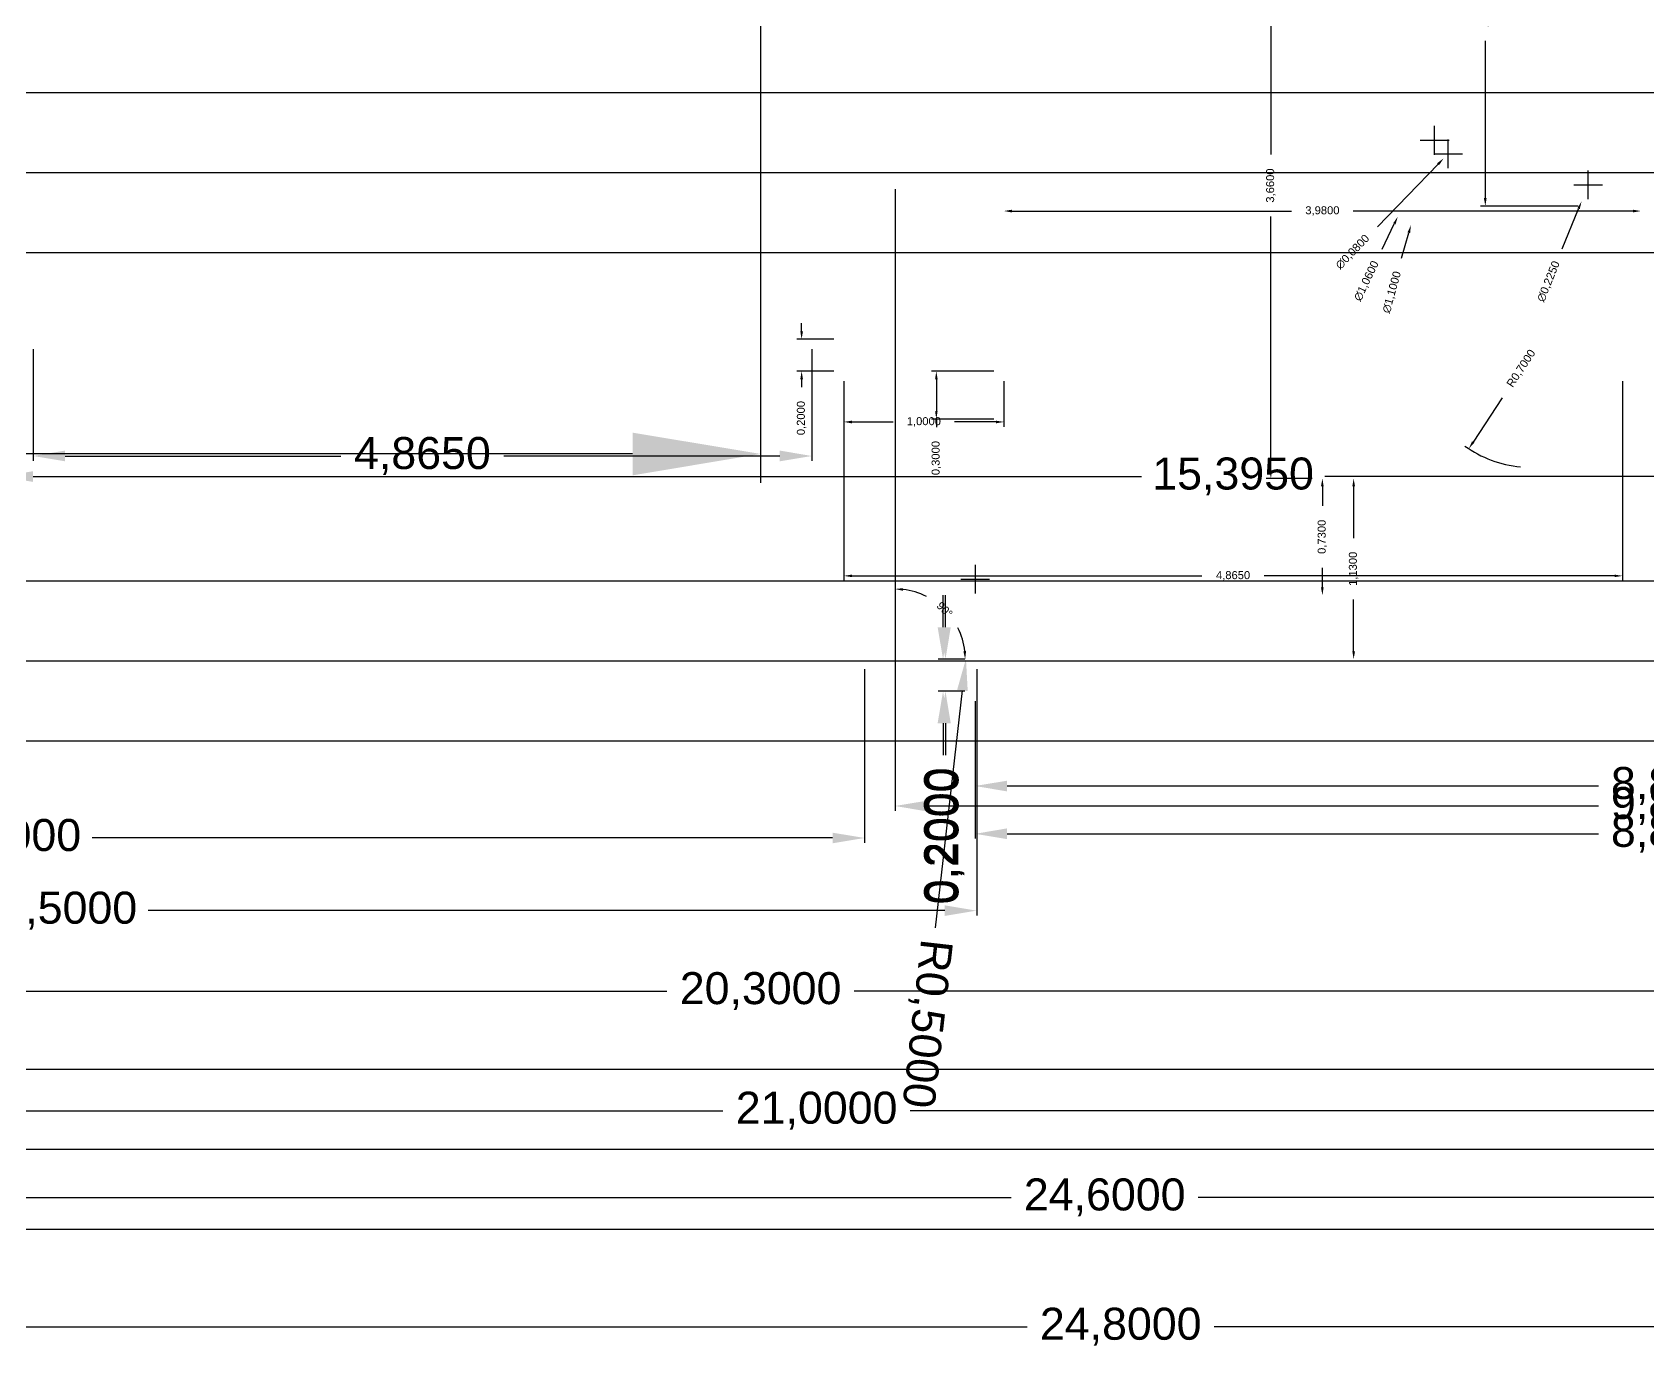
# Model space of a CAD drawing. Header units: millimetres. Extents: x -129 to 171, y -129 to 202.
# Drawn here: x 52.06 to 62.15, y 95.83 to 104.04 of the extents above; entities that cross this region are included whole.
import ezdxf

# ---------------------------------------------------------------- set-up
doc = ezdxf.new("R2010")
doc.units = ezdxf.units.MM
doc.header["$MEASUREMENT"] = 0
for name, color, linetype, plot in [('Acoperis', 180, 'Continuous', False), ('Dimensiuni interior_1', 11, 'Continuous', False), ('Dimensiuni lift', 11, 'Continuous', False)]:
    doc.layers.add(name, color=color, linetype=linetype, plot=plot)
doc.styles.get("Standard").update_dxf_attribs({"font": 'arial.ttf'})
doc.dimstyles.new('Mici', dxfattribs={"dimtxt": 0.05, "dimasz": 0.05, "dimexe": 0.03, "dimexo": 0.0625, "dimgap": 0.09, "dimtad": 0, "dimdec": 4, "dimzin": 0, "dimtxsty": 'Standard', "dimcen": 0.09, "dimclrd": 1, "dimclre": 1, "dimadec": 0, "dimazin": 0, "dimtfac": 1, "dimtdec": 4, "dimtofl": 0, "dimtmove": 0, "dimatfit": 3, "dimfxl": 1, "dimtolj": 1, "dimtzin": 0, "dimarcsym": 0})
doc.dimstyles.get("Standard").update_dxf_attribs({"dimtxt": 0.18, "dimasz": 0.18, "dimexe": 0.18, "dimexo": 0.0625, "dimgap": 0.09, "dimtad": 0, "dimtih": 1, "dimtoh": 1, "dimdec": 4, "dimzin": 0, "dimdsep": 46, "dimtxsty": 'Standard', "dimcen": 0.09, "dimadec": 0, "dimazin": 0, "dimtfac": 1, "dimtdec": 4, "dimtofl": 0, "dimtmove": 0, "dimatfit": 3, "dimfxl": 1, "dimtolj": 1, "dimtzin": 0, "dimarcsym": 0})

# ---------------------------------------------------------------- blocks, each defined once
blk = doc.blocks.new('*U32')
at = {"extrusion": (-1, 4.06467e-14, 2.35596e-14)}
for centre, radius, start, end in [((48.5, -16.8, -1.5), 51.8, 18.9246, 161.0754), ((48.5, -16.841, -1), 51.341, 19.1485, 160.8515), ((48.5, -16.841, -2), 51.341, 19.1485, 160.8515), ((48.5, -16.882, -1.5), 50.882, 19.3776, 160.6224)]:
    blk.add_arc(centre, radius, start, end, dxfattribs=at)
blk = doc.blocks.new('*U33')
at = {"layer": 'Acoperis', "color": 0, "linetype": 'ByBlock', "lineweight": -2, "transparency": 16777216, "rotation": 90.00000000000072}
for p in [(244.181, 135.356), (244.181, 132.305), (244.181, 129.253)]:
    blk.add_blockref('*U32', p, dxfattribs=at)
blk = doc.blocks.new('*D271')
at = {"layer": 'Defpoints', "color": 0, "transparency": 16777216}
for p in [(49.877, 111.551), (71.877, 111.551), (49.877, 103.834)]:
    blk.add_point(p, dxfattribs=at)
at = {"layer": 'Dimensiuni lift', "color": 1, "lineweight": -2, "transparency": 16777216}
for p, q in [((49.877, 111.489), (49.877, 103.654)), ((71.877, 111.489), (71.877, 103.654)), ((50.677, 103.834), (58.316, 103.834)), ((71.077, 103.834), (63.438, 103.834))]:
    blk.add_line(p, q, dxfattribs=at)
at = {"layer": 'Dimensiuni lift', "color": 1, "transparency": 16777216}
for points in [[(50.677, 103.967), (50.677, 103.7), (49.877, 103.834)], [(71.077, 103.967), (71.077, 103.7), (71.877, 103.834)]]:
    blk.add_solid(points, dxfattribs=at)
at = {"layer": 'Dimensiuni lift', "color": 0, "transparency": 16777216, "insert": (60.877, 103.834), "char_height": 1, "attachment_point": 5}
blk.add_mtext('\\A1;22,0000', dxfattribs=at)
blk = doc.blocks.new('*D476')
at = {"layer": 'Defpoints', "color": 0, "transparency": 16777216}
for p in [(67.132, 104.551), (82.527, 104.551), (67.132, 103.693)]:
    blk.add_point(p, dxfattribs=at)
at = {"layer": 'Dimensiuni interior_1', "color": 1, "lineweight": -2, "transparency": 16777216}
for p, q in [((67.132, 104.489), (67.132, 103.663)), ((82.527, 104.489), (82.527, 103.663)), ((67.332, 103.693), (74.256, 103.693)), ((82.327, 103.693), (75.402, 103.693))]:
    blk.add_line(p, q, dxfattribs=at)
at = {"layer": 'Dimensiuni interior_1', "color": 1, "transparency": 16777216}
for points in [[(67.332, 103.726), (67.332, 103.659), (67.132, 103.693)], [(82.327, 103.726), (82.327, 103.659), (82.527, 103.693)]]:
    blk.add_solid(points, dxfattribs=at)
at = {"layer": 'Dimensiuni interior_1', "color": 0, "transparency": 16777216, "insert": (74.829, 103.693), "char_height": 0.2, "attachment_point": 5}
blk.add_mtext('\\A1;15,3950', dxfattribs=at)
blk = doc.blocks.new('*D482')
at = {"layer": 'Defpoints', "color": 0, "transparency": 16777216}
for p in [(67.332, 104.551), (72.197, 104.551), (67.332, 103.821)]:
    blk.add_point(p, dxfattribs=at)
at = {"layer": 'Dimensiuni interior_1', "color": 1, "lineweight": -2, "transparency": 16777216}
for p, q in [((67.332, 104.489), (67.332, 103.791)), ((72.197, 104.489), (72.197, 103.791)), ((67.532, 103.821), (69.255, 103.821)), ((71.997, 103.821), (70.273, 103.821))]:
    blk.add_line(p, q, dxfattribs=at)
at = {"layer": 'Dimensiuni interior_1', "color": 1, "transparency": 16777216}
for points in [[(67.532, 103.855), (67.532, 103.788), (67.332, 103.821)], [(71.997, 103.855), (71.997, 103.788), (72.197, 103.821)]]:
    blk.add_solid(points, dxfattribs=at)
at = {"layer": 'Dimensiuni interior_1', "color": 0, "transparency": 16777216, "insert": (69.764, 103.821), "char_height": 0.2, "attachment_point": 5}
blk.add_mtext('\\A1;4,8650', dxfattribs=at)
blk = doc.blocks.new('*D483')
at = {"layer": 'Defpoints', "color": 0, "transparency": 16777216}
for p in [(72.397, 104.351), (77.262, 104.351), (77.262, 103.072)]:
    blk.add_point(p, dxfattribs=at)
at = {"layer": 'Dimensiuni interior_1', "color": 1, "lineweight": -2, "transparency": 16777216}
for p, q in [((72.397, 104.289), (72.397, 103.042)), ((77.262, 104.289), (77.262, 103.042)), ((72.447, 103.072), (74.634, 103.072)), ((77.212, 103.072), (75.024, 103.072))]:
    blk.add_line(p, q, dxfattribs=at)
at = {"layer": 'Dimensiuni interior_1', "color": 1, "transparency": 16777216}
for points in [[(72.447, 103.08), (72.447, 103.064), (72.397, 103.072)], [(77.212, 103.08), (77.212, 103.064), (77.262, 103.072)]]:
    blk.add_solid(points, dxfattribs=at)
at = {"layer": 'Dimensiuni interior_1', "color": 0, "transparency": 16777216, "insert": (74.829, 103.072), "char_height": 0.05, "attachment_point": 5}
blk.add_mtext('\\A1;4,8650', dxfattribs=at)
blk = doc.blocks.new('*D484')
at = {"layer": 'Defpoints', "color": 0, "transparency": 16777216}
for p in [(72.397, 104.551), (72.133, 104.351), (72.397, 104.351)]:
    blk.add_point(p, dxfattribs=at)
at = {"layer": 'Dimensiuni interior_1', "color": 1, "lineweight": -2, "transparency": 16777216}
for p, q in [((72.133, 104.601), (72.133, 104.651)), ((72.334, 104.551), (72.103, 104.551)), ((72.334, 104.351), (72.103, 104.351)), ((72.133, 104.301), (72.133, 104.251))]:
    blk.add_line(p, q, dxfattribs=at)
at = {"layer": 'Dimensiuni interior_1', "color": 1, "transparency": 16777216}
for points in [[(72.125, 104.601), (72.142, 104.601), (72.133, 104.551)], [(72.125, 104.301), (72.142, 104.301), (72.133, 104.351)]]:
    blk.add_solid(points, dxfattribs=at)
at = {"layer": 'Dimensiuni interior_1', "color": 0, "transparency": 16777216, "insert": (72.133, 104.058), "char_height": 0.05, "attachment_point": 5, "rotation": 90}
blk.add_mtext('\\A1;0,2000', dxfattribs=at)
blk = doc.blocks.new('*D487')
at = {"layer": 'Defpoints', "color": 0, "transparency": 16777216}
for p in [(73.397, 104.351), (72.975, 104.051), (73.397, 104.051)]:
    blk.add_point(p, dxfattribs=at)
at = {"layer": 'Dimensiuni interior_1', "color": 1, "lineweight": -2, "transparency": 16777216}
for p, q in [((73.334, 104.351), (72.945, 104.351)), ((72.975, 104.301), (72.975, 104.101)), ((73.334, 104.051), (72.945, 104.051)), ((72.975, 104.051), (72.975, 104.001))]:
    blk.add_line(p, q, dxfattribs=at)
at = {"layer": 'Dimensiuni interior_1', "color": 1, "transparency": 16777216}
for points in [[(72.967, 104.301), (72.983, 104.301), (72.975, 104.351)], [(72.967, 104.101), (72.983, 104.101), (72.975, 104.051)]]:
    blk.add_solid(points, dxfattribs=at)
at = {"layer": 'Dimensiuni interior_1', "color": 0, "transparency": 16777216, "insert": (72.975, 103.808), "char_height": 0.05, "attachment_point": 5, "rotation": 90}
blk.add_mtext('\\A1;0,3000', dxfattribs=at)
blk = doc.blocks.new('*D489')
at = {"layer": 'Defpoints', "color": 0, "transparency": 16777216}
for p in [(72.397, 104.351), (73.397, 104.351), (72.397, 104.034)]:
    blk.add_point(p, dxfattribs=at)
at = {"layer": 'Dimensiuni interior_1', "color": 1, "lineweight": -2, "transparency": 16777216}
for p, q in [((72.397, 104.289), (72.397, 104.004)), ((73.397, 104.289), (73.397, 104.004)), ((72.447, 104.034), (72.705, 104.034)), ((73.347, 104.034), (73.088, 104.034))]:
    blk.add_line(p, q, dxfattribs=at)
at = {"layer": 'Dimensiuni interior_1', "color": 1, "transparency": 16777216}
for points in [[(72.447, 104.042), (72.447, 104.025), (72.397, 104.034)], [(73.347, 104.042), (73.347, 104.025), (73.397, 104.034)]]:
    blk.add_solid(points, dxfattribs=at)
at = {"layer": 'Dimensiuni interior_1', "color": 0, "transparency": 16777216, "insert": (72.897, 104.034), "char_height": 0.05, "attachment_point": 5}
blk.add_mtext('\\A1;1,0000', dxfattribs=at)
blk = doc.blocks.new('*D536')
at = {"layer": 'Defpoints', "color": 0, "transparency": 16777216}
for p in [(73.217, 102.351), (82.017, 102.351), (82.017, 101.46)]:
    blk.add_point(p, dxfattribs=at)
at = {"layer": 'Dimensiuni interior_1', "color": 1, "lineweight": -2, "transparency": 16777216}
for p, q in [((73.217, 102.289), (73.217, 101.43)), ((82.017, 102.289), (82.017, 101.43)), ((73.417, 101.46), (77.112, 101.46)), ((81.817, 101.46), (78.121, 101.46))]:
    blk.add_line(p, q, dxfattribs=at)
at = {"layer": 'Dimensiuni interior_1', "color": 1, "transparency": 16777216}
for points in [[(73.417, 101.494), (73.417, 101.427), (73.217, 101.46)], [(81.817, 101.494), (81.817, 101.427), (82.017, 101.46)]]:
    blk.add_solid(points, dxfattribs=at)
at = {"layer": 'Dimensiuni interior_1', "color": 0, "transparency": 16777216, "insert": (77.617, 101.46), "char_height": 0.2, "attachment_point": 5}
blk.add_mtext('\\A1;8,8000', dxfattribs=at)
blk = doc.blocks.new('*D537')
at = {"layer": 'Defpoints', "color": 0, "transparency": 16777216}
for p in [(73.217, 102.551), (73.032, 102.351), (73.217, 102.351)]:
    blk.add_point(p, dxfattribs=at)
at = {"layer": 'Dimensiuni interior_1', "color": 1, "lineweight": -2, "transparency": 16777216}
for p, q in [((73.032, 102.751), (73.032, 102.951)), ((73.154, 102.551), (73.002, 102.551)), ((73.154, 102.351), (73.002, 102.351)), ((73.032, 102.151), (73.032, 101.951))]:
    blk.add_line(p, q, dxfattribs=at)
at = {"layer": 'Dimensiuni interior_1', "color": 1, "transparency": 16777216}
for points in [[(72.998, 102.751), (73.065, 102.751), (73.032, 102.551)], [(72.998, 102.151), (73.065, 102.151), (73.032, 102.351)]]:
    blk.add_solid(points, dxfattribs=at)
at = {"layer": 'Dimensiuni interior_1', "color": 0, "transparency": 16777216, "insert": (73.032, 101.447), "char_height": 0.2, "attachment_point": 5, "rotation": 90}
blk.add_mtext('\\A1;0,2000', dxfattribs=at)
blk = doc.blocks.new('*D541')
at = {"layer": 'Defpoints', "color": 0, "transparency": 16777216}
for p in [(73.217, 102.351), (82.017, 102.351), (82.017, 101.759)]:
    blk.add_point(p, dxfattribs=at)
at = {"layer": 'Dimensiuni interior_1', "color": 1, "lineweight": -2, "transparency": 16777216}
for p, q in [((73.217, 102.289), (73.217, 101.729)), ((82.017, 102.289), (82.017, 101.729)), ((73.417, 101.759), (77.112, 101.759)), ((81.817, 101.759), (78.121, 101.759))]:
    blk.add_line(p, q, dxfattribs=at)
at = {"layer": 'Dimensiuni interior_1', "color": 1, "transparency": 16777216}
for points in [[(73.417, 101.792), (73.417, 101.725), (73.217, 101.759)], [(81.817, 101.792), (81.817, 101.725), (82.017, 101.759)]]:
    blk.add_solid(points, dxfattribs=at)
at = {"layer": 'Dimensiuni interior_1', "color": 0, "transparency": 16777216, "insert": (77.617, 101.759), "char_height": 0.2, "attachment_point": 5}
blk.add_mtext('\\A1;8,8000', dxfattribs=at)
blk = doc.blocks.new('*D542')
at = {"layer": 'Defpoints', "color": 0, "transparency": 16777216}
for p in [(73.217, 102.551), (73.017, 102.351), (73.217, 102.351)]:
    blk.add_point(p, dxfattribs=at)
at = {"layer": 'Dimensiuni interior_1', "color": 1, "lineweight": -2, "transparency": 16777216}
for p, q in [((73.017, 102.751), (73.017, 102.951)), ((73.154, 102.551), (72.987, 102.551)), ((73.154, 102.351), (72.987, 102.351)), ((73.017, 102.151), (73.017, 101.951))]:
    blk.add_line(p, q, dxfattribs=at)
at = {"layer": 'Dimensiuni interior_1', "color": 1, "transparency": 16777216}
for points in [[(72.983, 102.751), (73.05, 102.751), (73.017, 102.551)], [(72.983, 102.151), (73.05, 102.151), (73.017, 102.351)]]:
    blk.add_solid(points, dxfattribs=at)
at = {"layer": 'Dimensiuni interior_1', "color": 0, "transparency": 16777216, "insert": (73.017, 101.447), "char_height": 0.2, "attachment_point": 5, "rotation": 90}
blk.add_mtext('\\A1;0,2000', dxfattribs=at)
blk = doc.blocks.new('*D555')
at = {"layer": 'Defpoints', "color": 0, "transparency": 16777216}
for p in [(61.727, 102.551), (72.527, 102.551), (72.527, 101.434)]:
    blk.add_point(p, dxfattribs=at)
at = {"layer": 'Dimensiuni interior_1', "color": 1, "lineweight": -2, "transparency": 16777216}
for p, q in [((61.727, 102.489), (61.727, 101.404)), ((72.527, 102.489), (72.527, 101.404)), ((61.927, 101.434), (66.553, 101.434)), ((72.327, 101.434), (67.7, 101.434))]:
    blk.add_line(p, q, dxfattribs=at)
at = {"layer": 'Dimensiuni interior_1', "color": 1, "transparency": 16777216}
for points in [[(61.927, 101.467), (61.927, 101.401), (61.727, 101.434)], [(72.327, 101.467), (72.327, 101.401), (72.527, 101.434)]]:
    blk.add_solid(points, dxfattribs=at)
at = {"layer": 'Dimensiuni interior_1', "color": 0, "transparency": 16777216, "insert": (67.127, 101.434), "char_height": 0.2, "attachment_point": 5}
blk.add_mtext('\\A1;10,8000', dxfattribs=at)
blk = doc.blocks.new('*D556')
at = {"layer": 'Defpoints', "color": 0, "transparency": 16777216}
for p in [(61.727, 102.551), (73.227, 102.551), (73.227, 100.98)]:
    blk.add_point(p, dxfattribs=at)
at = {"layer": 'Dimensiuni interior_1', "color": 1, "lineweight": -2, "transparency": 16777216}
for p, q in [((61.727, 102.489), (61.727, 100.95)), ((73.227, 102.489), (73.227, 100.95)), ((61.927, 100.98), (66.903, 100.98)), ((73.027, 100.98), (68.05, 100.98))]:
    blk.add_line(p, q, dxfattribs=at)
at = {"layer": 'Dimensiuni interior_1', "color": 1, "transparency": 16777216}
for points in [[(61.927, 101.013), (61.927, 100.947), (61.727, 100.98)], [(73.027, 101.013), (73.027, 100.947), (73.227, 100.98)]]:
    blk.add_solid(points, dxfattribs=at)
at = {"layer": 'Dimensiuni interior_1', "color": 0, "transparency": 16777216, "insert": (67.477, 100.98), "char_height": 0.2, "attachment_point": 5}
blk.add_mtext('\\A1;11,5000', dxfattribs=at)
blk = doc.blocks.new('*D557')
at = {"layer": 'Defpoints', "color": 0, "transparency": 16777216}
for p in [(61.727, 102.551), (82.027, 102.551), (82.027, 100.477)]:
    blk.add_point(p, dxfattribs=at)
at = {"layer": 'Dimensiuni interior_1', "color": 1, "lineweight": -2, "transparency": 16777216}
for p, q in [((61.727, 102.489), (61.727, 100.447)), ((82.027, 102.489), (82.027, 100.447)), ((61.927, 100.477), (71.292, 100.477)), ((81.827, 100.477), (72.461, 100.477))]:
    blk.add_line(p, q, dxfattribs=at)
at = {"layer": 'Dimensiuni interior_1', "color": 1, "transparency": 16777216}
for points in [[(61.927, 100.51), (61.927, 100.443), (61.727, 100.477)], [(81.827, 100.51), (81.827, 100.443), (82.027, 100.477)]]:
    blk.add_solid(points, dxfattribs=at)
at = {"layer": 'Dimensiuni interior_1', "color": 0, "transparency": 16777216, "insert": (71.877, 100.477), "char_height": 0.2, "attachment_point": 5}
blk.add_mtext('\\A1;20,3000', dxfattribs=at)
blk = doc.blocks.new('*D558')
at = {"layer": 'Defpoints', "color": 0, "transparency": 16777216}
for p in [(61.727, 102.551), (82.727, 102.551), (82.727, 99.73)]:
    blk.add_point(p, dxfattribs=at)
at = {"layer": 'Dimensiuni interior_1', "color": 1, "lineweight": -2, "transparency": 16777216}
for p, q in [((61.727, 102.489), (61.727, 99.7)), ((82.727, 102.489), (82.727, 99.7)), ((61.927, 99.73), (71.642, 99.73)), ((82.527, 99.73), (72.811, 99.73))]:
    blk.add_line(p, q, dxfattribs=at)
at = {"layer": 'Dimensiuni interior_1', "color": 1, "transparency": 16777216}
for points in [[(61.927, 99.763), (61.927, 99.696), (61.727, 99.73)], [(82.527, 99.763), (82.527, 99.696), (82.727, 99.73)]]:
    blk.add_solid(points, dxfattribs=at)
at = {"layer": 'Dimensiuni interior_1', "color": 0, "transparency": 16777216, "insert": (72.227, 99.73), "char_height": 0.2, "attachment_point": 5}
blk.add_mtext('\\A1;21,0000', dxfattribs=at)
blk = doc.blocks.new('*D559')
at = {"layer": 'Defpoints', "color": 0, "transparency": 16777216}
for p in [(61.727, 102.551), (86.327, 102.551), (86.327, 99.188)]:
    blk.add_point(p, dxfattribs=at)
at = {"layer": 'Dimensiuni interior_1', "color": 1, "lineweight": -2, "transparency": 16777216}
for p, q in [((61.727, 102.489), (61.727, 99.158)), ((86.327, 102.489), (86.327, 99.158)), ((61.927, 99.188), (73.442, 99.188)), ((86.127, 99.188), (74.611, 99.188))]:
    blk.add_line(p, q, dxfattribs=at)
at = {"layer": 'Dimensiuni interior_1', "color": 1, "transparency": 16777216}
for points in [[(61.927, 99.222), (61.927, 99.155), (61.727, 99.188)], [(86.127, 99.222), (86.127, 99.155), (86.327, 99.188)]]:
    blk.add_solid(points, dxfattribs=at)
at = {"layer": 'Dimensiuni interior_1', "color": 0, "transparency": 16777216, "insert": (74.027, 99.188), "char_height": 0.2, "attachment_point": 5}
blk.add_mtext('\\A1;24,6000', dxfattribs=at)
blk = doc.blocks.new('*D560')
at = {"layer": 'Defpoints', "color": 0, "transparency": 16777216}
for p in [(61.727, 102.551), (86.527, 102.551), (86.527, 98.38)]:
    blk.add_point(p, dxfattribs=at)
at = {"layer": 'Dimensiuni interior_1', "color": 1, "lineweight": -2, "transparency": 16777216}
for p, q in [((61.727, 102.489), (61.727, 98.35)), ((86.527, 102.489), (86.527, 98.35)), ((61.927, 98.38), (73.542, 98.38)), ((86.327, 98.38), (74.711, 98.38))]:
    blk.add_line(p, q, dxfattribs=at)
at = {"layer": 'Dimensiuni interior_1', "color": 1, "transparency": 16777216}
for points in [[(61.927, 98.413), (61.927, 98.346), (61.727, 98.38)], [(86.327, 98.413), (86.327, 98.346), (86.527, 98.38)]]:
    blk.add_solid(points, dxfattribs=at)
at = {"layer": 'Dimensiuni interior_1', "color": 0, "transparency": 16777216, "insert": (74.127, 98.38), "char_height": 0.2, "attachment_point": 5}
blk.add_mtext('\\A1;24,8000', dxfattribs=at)
blk = doc.blocks.new('*D577')
at = {"layer": 'Defpoints', "color": 0, "transparency": 16777216}
for p in [(73.217, 103.051), (73.16, 102.554)]:
    blk.add_point(p, dxfattribs=at)
at = {"layer": 'Dimensiuni interior_1', "color": 1, "lineweight": -2, "transparency": 16777216}
for p, q in [((73.127, 103.051), (73.307, 103.051)), ((73.217, 103.141), (73.217, 102.961)), ((72.97, 100.872), (73.138, 102.356))]:
    blk.add_line(p, q, dxfattribs=at)
at = {"layer": 'Dimensiuni interior_1', "color": 1, "transparency": 16777216}
blk.add_solid([(73.171, 102.352), (73.105, 102.36), (73.16, 102.554)], dxfattribs=at)
at = {"layer": 'Dimensiuni interior_1', "color": 0, "transparency": 16777216, "insert": (72.903, 100.275), "char_height": 0.2, "attachment_point": 5, "rotation": 263.5501}
blk.add_mtext('\\A1;R0,5000', dxfattribs=at)
blk = doc.blocks.new('*D578')
at = {"layer": 'Defpoints', "color": 0, "transparency": 16777216}
for p in [(72.717, 108.551), (73.096, 102.771), (72.717, 102.551), (73.217, 102.551), (72.717, 102.451)]:
    blk.add_point(p, dxfattribs=at)
at = {"layer": 'Dimensiuni interior_1', "color": 1, "lineweight": -2, "transparency": 16777216}
for start, end in [(63.4837, 83.4645), (6.5355, 26.5163)]:
    blk.add_arc((72.717, 102.551), 0.439, start, end, dxfattribs=at)
at = {"layer": 'Dimensiuni interior_1', "color": 1, "transparency": 16777216}
for points in [[(72.766, 102.979), (72.767, 102.995), (72.717, 102.99)], [(73.161, 102.602), (73.144, 102.601), (73.155, 102.551)]]:
    blk.add_solid(points, dxfattribs=at)
at = {"layer": 'Dimensiuni interior_1', "color": 0, "transparency": 16777216, "insert": (73.027, 102.861), "char_height": 0.05, "attachment_point": 5, "rotation": 315}
blk.add_mtext('\\A1;90°', dxfattribs=at)
blk = doc.blocks.new('*D579')
at = {"layer": 'Defpoints', "color": 0, "transparency": 16777216}
for p in [(72.717, 105.551), (82.517, 105.551), (82.517, 101.634)]:
    blk.add_point(p, dxfattribs=at)
at = {"layer": 'Dimensiuni interior_1', "color": 1, "lineweight": -2, "transparency": 16777216}
for p, q in [((72.717, 105.489), (72.717, 101.604)), ((82.517, 105.489), (82.517, 101.604)), ((72.917, 101.634), (77.112, 101.634)), ((82.317, 101.634), (78.121, 101.634))]:
    blk.add_line(p, q, dxfattribs=at)
at = {"layer": 'Dimensiuni interior_1', "color": 1, "transparency": 16777216}
for points in [[(72.917, 101.667), (72.917, 101.6), (72.717, 101.634)], [(82.317, 101.667), (82.317, 101.6), (82.517, 101.634)]]:
    blk.add_solid(points, dxfattribs=at)
at = {"layer": 'Dimensiuni interior_1', "color": 0, "transparency": 16777216, "insert": (77.617, 101.634), "char_height": 0.2, "attachment_point": 5}
blk.add_mtext('\\A1;9,8000', dxfattribs=at)
blk = doc.blocks.new('*D591')
at = {"layer": 'Defpoints', "color": 0, "transparency": 16777216}
for p in [(75.387, 103.681, 0.01), (75.387, 102.951, 0.01), (75.387, 102.951)]:
    blk.add_point(p, dxfattribs=at)
at = {"layer": 'Dimensiuni interior_1', "color": 1, "lineweight": -2, "transparency": 16777216}
for p, q in [((75.387, 103.631), (75.387, 103.51)), ((75.387, 103.001), (75.387, 103.123))]:
    blk.add_line(p, q, dxfattribs=at)
at = {"layer": 'Dimensiuni interior_1', "color": 1, "transparency": 16777216}
for points in [[(75.378, 103.631), (75.395, 103.631), (75.387, 103.681)], [(75.378, 103.001), (75.395, 103.001), (75.387, 102.951)]]:
    blk.add_solid(points, dxfattribs=at)
at = {"layer": 'Dimensiuni interior_1', "color": 0, "transparency": 16777216, "insert": (75.387, 103.316), "char_height": 0.05, "attachment_point": 5, "rotation": 90}
blk.add_mtext('\\A1;0,7300', dxfattribs=at)
blk = doc.blocks.new('*D592')
at = {"layer": 'Defpoints', "color": 0, "transparency": 16777216}
for p in [(75.387, 103.681, 0.01), (75.387, 102.551), (75.582, 102.551)]:
    blk.add_point(p, dxfattribs=at)
at = {"layer": 'Dimensiuni interior_1', "color": 1, "lineweight": -2, "transparency": 16777216}
for p, q in [((75.582, 103.631), (75.582, 103.308)), ((75.582, 102.601), (75.582, 102.925))]:
    blk.add_line(p, q, dxfattribs=at)
at = {"layer": 'Dimensiuni interior_1', "color": 1, "transparency": 16777216}
for points in [[(75.574, 103.631), (75.591, 103.631), (75.582, 103.681)], [(75.574, 102.601), (75.591, 102.601), (75.582, 102.551)]]:
    blk.add_solid(points, dxfattribs=at)
at = {"layer": 'Dimensiuni interior_1', "color": 0, "transparency": 16777216, "insert": (75.582, 103.116), "char_height": 0.05, "attachment_point": 5, "rotation": 90}
blk.add_mtext('\\A1;1,1300', dxfattribs=at)
blk = doc.blocks.new('*D593')
at = {"layer": 'Defpoints', "color": 0, "transparency": 16777216}
for p in [(73.397, 105.551, -0.07), (77.377, 105.551, -0.07), (73.397, 105.352)]:
    blk.add_point(p, dxfattribs=at)
at = {"layer": 'Dimensiuni interior_1', "color": 1, "lineweight": -2, "transparency": 16777216}
for p, q in [((73.447, 105.352), (75.193, 105.352)), ((77.327, 105.352), (75.58, 105.352))]:
    blk.add_line(p, q, dxfattribs=at)
at = {"layer": 'Dimensiuni interior_1', "color": 1, "transparency": 16777216}
for points in [[(73.447, 105.36), (73.447, 105.343), (73.397, 105.352)], [(77.327, 105.36), (77.327, 105.343), (77.377, 105.352)]]:
    blk.add_solid(points, dxfattribs=at)
at = {"layer": 'Dimensiuni interior_1', "color": 0, "transparency": 16777216, "insert": (75.387, 105.352), "char_height": 0.05, "attachment_point": 5}
blk.add_mtext('\\A1;3,9800', dxfattribs=at)
blk = doc.blocks.new('*D594')
at = {"layer": 'Defpoints', "color": 0, "transparency": 16777216}
for p in [(75.387, 107.341, -0.07), (75.065, 103.681), (75.387, 103.681)]:
    blk.add_point(p, dxfattribs=at)
at = {"layer": 'Dimensiuni interior_1', "color": 1, "lineweight": -2, "transparency": 16777216}
for p, q in [((75.324, 107.341), (75.035, 107.341)), ((75.065, 107.291), (75.065, 105.705)), ((75.065, 103.731), (75.065, 105.318)), ((75.324, 103.681), (75.035, 103.681))]:
    blk.add_line(p, q, dxfattribs=at)
at = {"layer": 'Dimensiuni interior_1', "color": 1, "transparency": 16777216}
for points in [[(75.056, 107.291), (75.073, 107.291), (75.065, 107.341)], [(75.056, 103.731), (75.073, 103.731), (75.065, 103.681)]]:
    blk.add_solid(points, dxfattribs=at)
at = {"layer": 'Dimensiuni interior_1', "color": 0, "transparency": 16777216, "insert": (75.065, 105.511), "char_height": 0.05, "attachment_point": 5, "rotation": 90}
blk.add_mtext('\\A1;3,6600', dxfattribs=at)
blk = doc.blocks.new('*D595')
at = {"layer": 'Defpoints', "color": 0, "transparency": 16777216}
for p in [(76.687, 104.451), (76.302, 103.867)]:
    blk.add_point(p, dxfattribs=at)
at = {"layer": 'Dimensiuni interior_1', "color": 1, "lineweight": -2, "transparency": 16777216}
blk.add_line((76.511, 104.185), (76.329, 103.908), dxfattribs=at)
blk.add_arc((76.687, 104.451), 0.7, 234.1833, 264.8843, dxfattribs=at)
at = {"layer": 'Dimensiuni interior_1', "color": 1, "transparency": 16777216}
blk.add_solid([(76.322, 103.913), (76.336, 103.904), (76.302, 103.867)], dxfattribs=at)
at = {"layer": 'Dimensiuni interior_1', "color": 0, "transparency": 16777216, "insert": (76.631, 104.367), "char_height": 0.05, "attachment_point": 5, "rotation": 56.6388}
blk.add_mtext('\\A1;R0,7000', dxfattribs=at)
blk = doc.blocks.new('*D597')
at = {"layer": 'Defpoints', "color": 0, "transparency": 16777216}
for p in [(76.235, 106.324), (75.94, 105.264)]:
    blk.add_point(p, dxfattribs=at)
at = {"layer": 'Dimensiuni interior_1', "color": 1, "lineweight": -2, "transparency": 16777216}
for p, q in [((76.088, 105.704), (76.088, 105.884)), ((75.998, 105.794), (76.178, 105.794)), ((75.882, 105.057), (75.927, 105.216))]:
    blk.add_line(p, q, dxfattribs=at)
at = {"layer": 'Dimensiuni interior_1', "color": 1, "transparency": 16777216}
blk.add_solid([(75.919, 105.218), (75.935, 105.214), (75.94, 105.264)], dxfattribs=at)
at = {"layer": 'Dimensiuni interior_1', "color": 0, "transparency": 16777216, "insert": (75.823, 104.844), "char_height": 0.05, "attachment_point": 5, "rotation": 74.4309}
blk.add_mtext('\\A1;∅1,1000', dxfattribs=at)
blk = doc.blocks.new('*D598')
at = {"layer": 'Defpoints', "color": 0, "transparency": 16777216}
for p in [(76.318, 106.272), (75.858, 105.317)]:
    blk.add_point(p, dxfattribs=at)
at = {"layer": 'Dimensiuni interior_1', "color": 1, "lineweight": -2, "transparency": 16777216}
for p, q in [((76.088, 105.704), (76.088, 105.884)), ((75.998, 105.794), (76.178, 105.794)), ((75.76, 105.113), (75.836, 105.272))]:
    blk.add_line(p, q, dxfattribs=at)
at = {"layer": 'Dimensiuni interior_1', "color": 1, "transparency": 16777216}
blk.add_solid([(75.829, 105.275), (75.844, 105.268), (75.858, 105.317)], dxfattribs=at)
at = {"layer": 'Dimensiuni interior_1', "color": 0, "transparency": 16777216, "insert": (75.664, 104.914), "char_height": 0.05, "attachment_point": 5, "rotation": 64.2877}
blk.add_mtext('\\A1;∅1,0600', dxfattribs=at)
blk = doc.blocks.new('*D599')
at = {"layer": 'Defpoints', "color": 0, "transparency": 16777216}
for p in [(76.145, 105.681, -0.09), (76.201, 105.738, -0.09)]:
    blk.add_point(p, dxfattribs=at)
at = {"layer": 'Dimensiuni interior_1', "color": 1, "lineweight": -2, "transparency": 16777216}
for p, q in [((76.173, 105.619), (76.173, 105.799)), ((76.083, 105.709), (76.263, 105.709)), ((75.731, 105.254), (76.11, 105.645))]:
    blk.add_line(p, q, dxfattribs=at)
at = {"layer": 'Dimensiuni interior_1', "color": 1, "transparency": 16777216}
blk.add_solid([(76.104, 105.651), (76.116, 105.639), (76.145, 105.681)], dxfattribs=at)
at = {"layer": 'Dimensiuni interior_1', "color": 0, "transparency": 16777216, "insert": (75.577, 105.095), "char_height": 0.05, "attachment_point": 5, "rotation": 45.8779}
blk.add_mtext('\\A1;∅0,0800', dxfattribs=at)
blk = doc.blocks.new('*D614')
at = {"layer": 'Defpoints', "color": 0, "transparency": 16777216}
for p in [(76.405, 107.837), (77.048, 107.837), (77.048, 105.383)]:
    blk.add_point(p, dxfattribs=at)
at = {"layer": 'Dimensiuni interior_1', "color": 1, "lineweight": -2, "transparency": 16777216}
for p, q in [((76.985, 107.837), (76.375, 107.837)), ((76.405, 107.787), (76.405, 106.804)), ((76.405, 105.433), (76.405, 106.416)), ((76.985, 105.383), (76.375, 105.383))]:
    blk.add_line(p, q, dxfattribs=at)
at = {"layer": 'Dimensiuni interior_1', "color": 1, "transparency": 16777216}
for points in [[(76.396, 107.787), (76.413, 107.787), (76.405, 107.837)], [(76.396, 105.433), (76.413, 105.433), (76.405, 105.383)]]:
    blk.add_solid(points, dxfattribs=at)
at = {"layer": 'Dimensiuni interior_1', "color": 0, "transparency": 16777216, "insert": (76.405, 106.61), "char_height": 0.05, "attachment_point": 5, "rotation": 90}
blk.add_mtext('\\A1;2,4534', dxfattribs=at)
blk = doc.blocks.new('*D615')
at = {"layer": 'Defpoints', "color": 0, "transparency": 16777216}
for p in [(77.09, 105.617, -0.102), (77.006, 105.412, -0.059)]:
    blk.add_point(p, dxfattribs=at)
at = {"layer": 'Dimensiuni interior_1', "color": 1, "lineweight": -2, "transparency": 16777216}
for p, q in [((77.048, 105.425), (77.048, 105.605)), ((76.958, 105.515), (77.138, 105.515)), ((76.885, 105.116), (76.987, 105.366))]:
    blk.add_line(p, q, dxfattribs=at)
at = {"layer": 'Dimensiuni interior_1', "color": 1, "transparency": 16777216}
blk.add_solid([(76.98, 105.369), (76.995, 105.363), (77.006, 105.412)], dxfattribs=at)
at = {"layer": 'Dimensiuni interior_1', "color": 0, "transparency": 16777216, "insert": (76.802, 104.911), "char_height": 0.05, "attachment_point": 5, "rotation": 67.8223}
blk.add_mtext('\\A1;∅0,2250', dxfattribs=at)
blk = doc.blocks.new('A$Ca0c041a6')
at = {"layer": 'Acoperis'}
blk.add_blockref('*U33', (-231.0811, -113.51704, 30), dxfattribs=at)
at = {"layer": 'Dimensiuni interior_1'}
dim = blk.add_angular_dim_2l(base=(37.81965, 20.51929), line1=((37.43982, 20.2, 10), (37.43982, 26.3, 10)), line2=((37.43982, 20.3, 10), (37.93982, 20.3, 10)), dimstyle='Mici', dxfattribs=at)
dim.commit()
dim.dimension.update_dxf_attribs({"geometry": '*D578', "text_midpoint": (37.74995, 20.61012, 10), "insert": (-35.27669, -82.25133)})
for base, p1, p2, angle, picture, middle in [((41.12809, 25.58538, 12.31294), (41.77116, 23.13197, 12.31294), (41.77116, 25.58538, 12.31294), 90, '*D614', (41.12809, 24.35868, 12.31294)), ((39.78782, 21.43, 10), (40.10982, 25.09, 9.93), (40.10982, 21.43, 10), 90, '*D594', (39.78782, 23.26, 10)), ((36.85676, 22.1, 18), (37.11982, 22.3, 18), (37.11982, 22.1, 18), 90, '*D484', (36.85676, 21.8063, 18)), ((37.69833, 21.8, 20), (38.11982, 22.1, 20), (38.11982, 21.8, 20), 270, '*D487', (37.69833, 21.5563, 20))]:
    dim = blk.add_linear_dim(base=base, p1=p1, p2=p2, angle=angle, dimstyle='Mici', dxfattribs=at)
    dim.commit()
    dim.dimension.update_dxf_attribs({"geometry": picture, "text_midpoint": middle, "insert": (-35.27669, -82.25133)})
for p1, p2, picture, middle in [((40.95878, 24.07271, 8.42), (40.66354, 23.01307, 8.42), '*D597', (40.54638, 22.59257, 8.42)), ((41.0411, 24.02041, 8.42), (40.58122, 23.06537, 8.42), '*D598', (40.38742, 22.66291, 8.42)), ((40.92386, 23.48675, 8.33), (40.86817, 23.42933, 8.33), '*D599', (40.30048, 22.84398, 8.42)), ((41.81283, 23.36544, 12.21052), (41.72949, 23.161, 12.25397), '*D615', (41.52522, 22.65989, 12.31294))]:
    dim = blk.add_diameter_dim_2p(p1=p1, p2=p2, dimstyle='Mici', dxfattribs=at)
    dim.commit()
    dim.dimension.update_dxf_attribs({"geometry": picture, "text_midpoint": middle, "dimtype": 131, "insert": (-35.27669, -82.25133)})
dim = blk.add_linear_dim(base=(47.23982, 19.38224, 10), p1=(37.43982, 23.3, 10), p2=(47.23982, 23.3, 10), angle=0, dimstyle='Mici', override={"dimtxt": 0.2, "dimasz": 0.2}, dxfattribs=at)
dim.commit()
dim.dimension.update_dxf_attribs({"geometry": '*D579', "text_midpoint": (42.33982, 19.38224, 10), "dimtype": 128, "insert": (-35.27669, -82.25133)})
for base, p1, p2, override, picture, middle in [((38.11982, 23.10022, 10), (42.09982, 23.3, 9.93), (38.11982, 23.3, 9.93), {"dimse1": 1, "dimse2": 1}, '*D593', (40.10982, 23.10022, 10)), ((31.85482, 21.44128, 18), (47.24982, 22.3, 18), (31.85482, 22.3, 18), {"dimtxt": 0.2, "dimasz": 0.2}, '*D476', (39.55232, 21.44128, 18)), ((46.73982, 19.20913), (37.93982, 20.1), (46.73982, 20.1), {"dimtxt": 0.2, "dimasz": 0.2}, '*D536', (42.33982, 19.20913)), ((46.73982, 19.50739, 4.9), (37.93982, 20.1, 4.9), (46.73982, 20.1, 4.9), {"dimtxt": 0.2, "dimasz": 0.2}, '*D541', (42.33982, 19.50739, 4.9))]:
    dim = blk.add_linear_dim(base=base, p1=p1, p2=p2, dimstyle='Mici', override=override, dxfattribs=at)
    dim.commit()
    dim.dimension.update_dxf_attribs({"geometry": picture, "text_midpoint": middle, "insert": (-35.27669, -82.25133)})
dim = blk.add_linear_dim(base=(32.05482, 21.56984, 18.2), p1=(36.91982, 22.3, 18.2), p2=(32.05482, 22.3, 18.2), dimstyle='Mici', override={"dimtxt": 0.2, "dimasz": 0.2}, dxfattribs=at)
dim.commit()
dim.dimension.update_dxf_attribs({"geometry": '*D482', "text_midpoint": (34.48732, 21.56984, 18.2), "dimtype": 128, "insert": (-35.27669, -82.25133)})
dim = blk.add_radius_dim(center=(41.40982, 22.2, 10), mpoint=(41.02488, 21.61535, 10), dimstyle='Mici', dxfattribs=at)
dim.commit()
dim.dimension.update_dxf_attribs({"geometry": '*D595', "text_midpoint": (41.35403, 22.11526, 10), "dimtype": 132, "insert": (-35.27669, -82.25133)})
dim = blk.add_linear_dim(base=(41.98482, 20.82074, 18), p1=(37.11982, 22.1, 18), p2=(41.98482, 22.1, 18), dimstyle='Mici', dxfattribs=at)
dim.commit()
dim.dimension.update_dxf_attribs({"geometry": '*D483', "text_midpoint": (39.55232, 20.82074, 18), "dimtype": 128, "insert": (-35.27669, -82.25133)})
dim = blk.add_linear_dim(base=(37.11982, 21.7824, 18), p1=(38.11982, 22.1, 18), p2=(37.11982, 22.1, 18), dimstyle='Mici', dxfattribs=at)
dim.commit()
dim.dimension.update_dxf_attribs({"geometry": '*D489', "text_midpoint": (37.61982, 21.7824, 18), "insert": (-35.27669, -82.25133)})
for base, p1, p2, angle, override, picture, middle in [((40.10982, 20.7, 10), (40.10982, 21.43, 10.01), (40.10982, 20.7, 10.01), 90, {"dimse1": 1, "dimse2": 1}, '*D591', (40.10982, 21.065, 10)), ((40.30563, 20.3, 10), (40.10982, 21.43, 10.01), (40.10982, 20.3, 10), 90, {"dimse1": 1, "dimse2": 1}, '*D592', (40.30563, 20.865, 10)), ((37.73982, 20.1, 4.9), (37.93982, 20.3, 4.9), (37.93982, 20.1, 4.9), 90, {"dimtxt": 0.2, "dimasz": 0.2}, '*D542', (37.73982, 19.1952, 4.9)), ((37.75513, 20.1), (37.93982, 20.3), (37.93982, 20.1), 90, {"dimtxt": 0.2, "dimasz": 0.2}, '*D537', (37.75513, 19.1952)), ((37.24982, 19.1827), (26.44982, 20.3), (37.24982, 20.3), 0, {"dimtxt": 0.2, "dimasz": 0.2}, '*D555', (31.84982, 19.1827)), ((37.94982, 18.72876), (26.44982, 20.3), (37.94982, 20.3), 0, {"dimtxt": 0.2, "dimasz": 0.2}, '*D556', (32.19982, 18.72876)), ((46.74982, 18.22533), (26.44982, 20.3), (46.74982, 20.3), 0, {"dimtxt": 0.2, "dimasz": 0.2}, '*D557', (36.59982, 18.22533)), ((47.44982, 17.47826), (26.44982, 20.3), (47.44982, 20.3), 0, {"dimtxt": 0.2, "dimasz": 0.2}, '*D558', (36.94982, 17.47826)), ((51.04982, 16.93716), (26.44982, 20.3), (51.04982, 20.3), 0, {"dimtxt": 0.2, "dimasz": 0.2}, '*D559', (38.74982, 16.93716)), ((51.24982, 16.12839), (26.44982, 20.3), (51.24982, 20.3), 0, {"dimtxt": 0.2, "dimasz": 0.2}, '*D560', (38.84982, 16.12839))]:
    dim = blk.add_linear_dim(base=base, p1=p1, p2=p2, angle=angle, dimstyle='Mici', override=override, dxfattribs=at)
    dim.commit()
    dim.dimension.update_dxf_attribs({"geometry": picture, "text_midpoint": middle, "insert": (-35.27669, -82.25133)})
dim = blk.add_radius_dim(center=(37.93982, 20.8, 10), mpoint=(37.88366, 20.30316, 10), dimstyle='Mici', override={"dimtxt": 0.2, "dimasz": 0.2}, dxfattribs=at)
dim.commit()
dim.dimension.update_dxf_attribs({"geometry": '*D577', "text_midpoint": (37.62598, 18.02384, 10), "dimtype": 132, "insert": (-35.27669, -82.25133)})
at = {"layer": 'Dimensiuni lift'}
dim = blk.add_linear_dim(base=(14.59982, 21.58225, 150), p1=(36.59982, 111.55133, 150), p2=(14.59982, 29.3, 150), dimstyle='Standard', dxfattribs=at)
dim.commit()
dim.dimension.update_dxf_attribs({"geometry": '*D271', "text_midpoint": (25.59982, 21.58225, 150), "insert": (-35.27669, -82.25133)})

msp = doc.modelspace()

# ---------------------------------------------------------------- block references
msp.add_blockref('A$Ca0c041a6', (20.005, 79.822))

doc.saveas('drawing.dxf')
